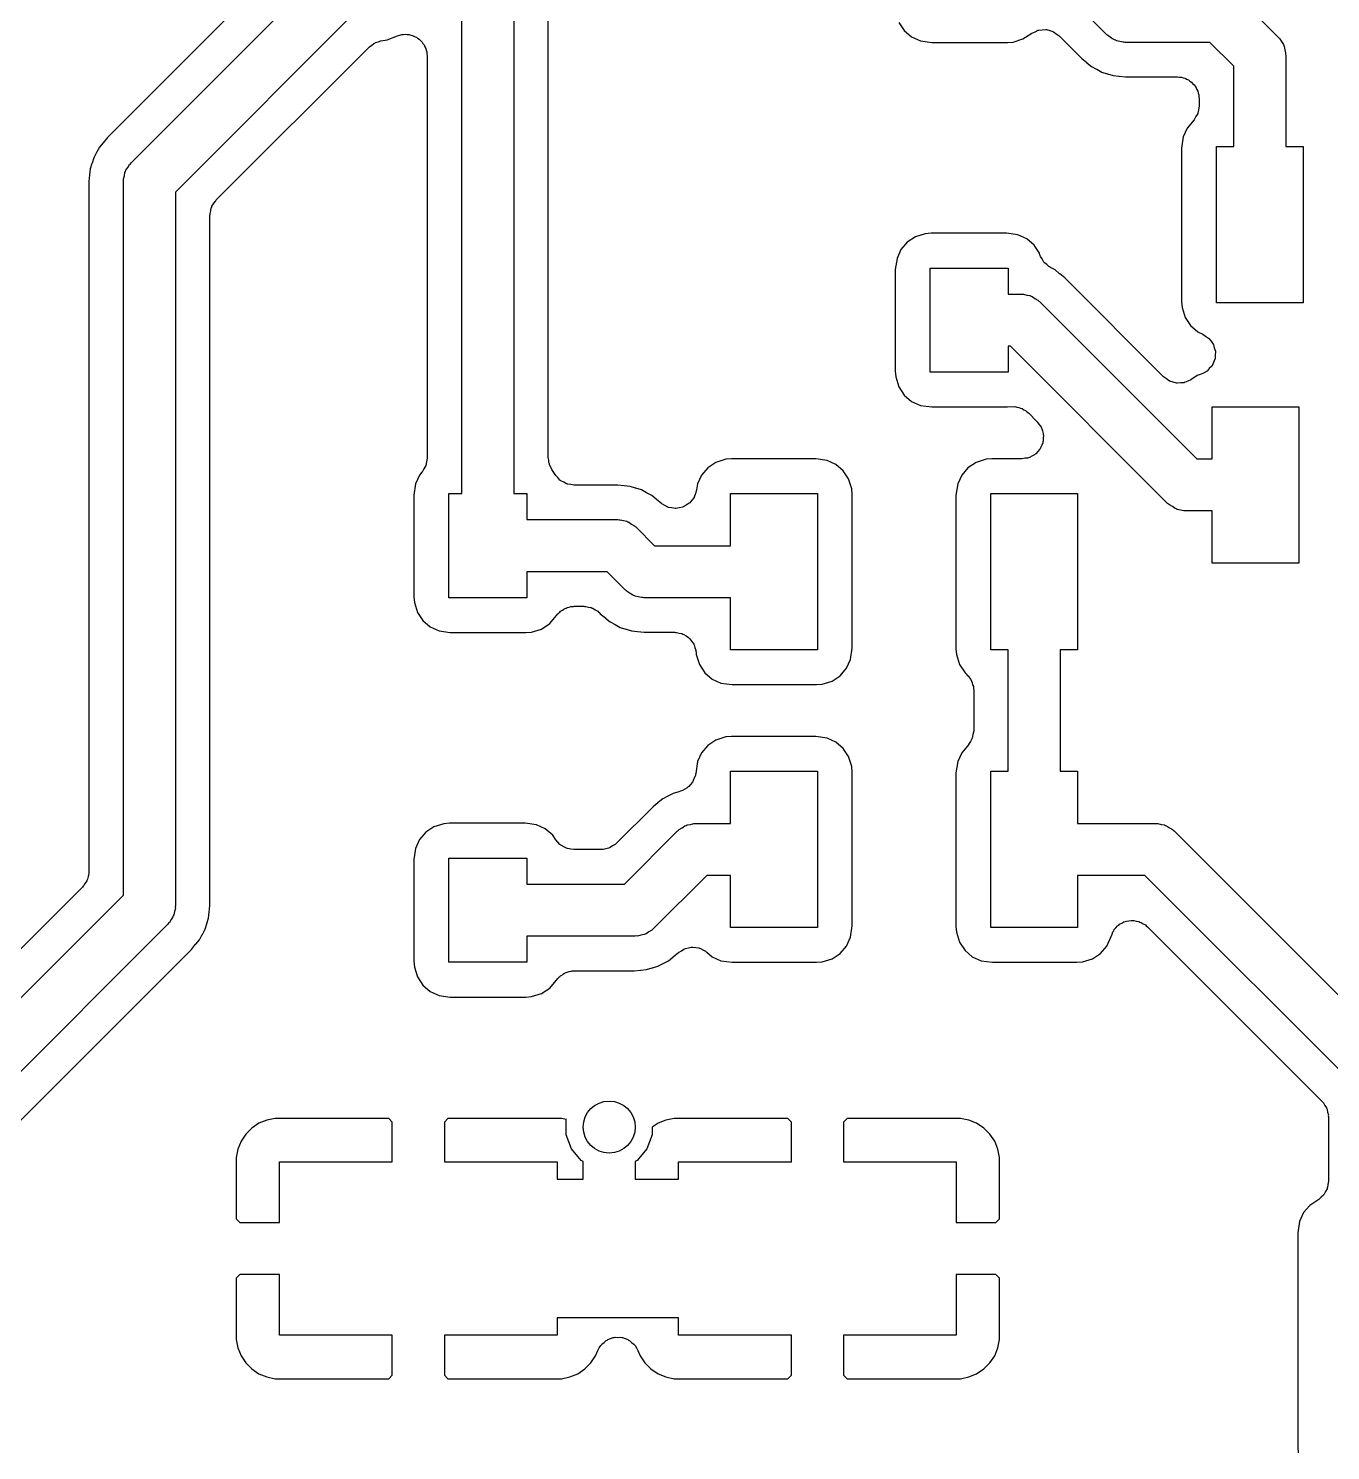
# Model space of a CAD drawing. Extents: x 76 to 124.9, y -113.7 to -66.
# Drawn here: x 96.75 to 104.26, y -102.66 to -94.47 of the extents above; entities that cross this region are included whole.
import ezdxf

# ---------------------------------------------------------------- set-up
doc = ezdxf.new("R2010")
doc.units = 0
doc.header["$MEASUREMENT"] = 0
doc.layers.add('BLACK', color=7, linetype='CONTINUOUS')

msp = doc.modelspace()

# ---------------------------------------------------------------- linework, layer by layer
at = {"layer": 'Black'}
for p, q in [((99.25, -97.15), (99.25, -93.95)), ((99.55, -94.0121), (99.55, -97.15)), ((98.2241, -94.0824), (97.2075, -95.0989)), ((97.3439, -95.2439), (98.4529, -94.135)), ((99.749, -96.9421), (99.749, -94.1463)), ((102.969, -94.5061), (102.663, -94.2)), ((103.731, -94.2939), (103.956, -94.5189)), ((98.667, -94.3451), (97.6, -95.4121)), ((101.77, -94.4352), (101.801, -94.482)), ((101.801, -94.482), (101.843, -94.5184)), ((102.555, -94.4884), (102.573, -94.48)), ((102.573, -94.48), (102.575, -94.4798)), ((102.575, -94.4798), (102.576, -94.4791)), ((102.576, -94.4791), (102.596, -94.4779)), ((102.596, -94.4779), (102.616, -94.4762)), ((102.616, -94.4762), (102.618, -94.4766)), ((102.618, -94.4766), (102.62, -94.4765)), ((102.62, -94.4765), (102.639, -94.4822)), ((98.7312, -94.5664), (98.7437, -94.5559)), ((98.7437, -94.5559), (98.7488, -94.554)), ((98.7488, -94.554), (98.7534, -94.5509)), ((98.7534, -94.5509), (98.7691, -94.5466)), ((98.7691, -94.5466), (98.7845, -94.5411)), ((98.7845, -94.5411), (98.8213, -94.5346)), ((98.8213, -94.5346), (98.8808, -94.5115)), ((98.8808, -94.5115), (98.8928, -94.5091)), ((98.8928, -94.5091), (98.9043, -94.5049)), ((98.9043, -94.5049), (98.9139, -94.5049)), ((98.9139, -94.5049), (98.9234, -94.5031)), ((98.9234, -94.5031), (98.9355, -94.5049)), ((98.9355, -94.5049), (98.9477, -94.5049)), ((98.9477, -94.5049), (98.9568, -94.5082)), ((98.9568, -94.5082), (98.9663, -94.5097)), ((98.9663, -94.5097), (98.977, -94.5156)), ((98.977, -94.5156), (98.9885, -94.5198)), ((98.9885, -94.5198), (98.9959, -94.526)), ((98.9959, -94.526), (99.0043, -94.5306)), ((99.0043, -94.5306), (99.0124, -94.5398)), ((99.0124, -94.5398), (99.0218, -94.5477)), ((99.0218, -94.5477), (99.0266, -94.556)), ((99.0266, -94.556), (99.0329, -94.5633)), ((99.0329, -94.5633), (99.0373, -94.5747)), ((101.843, -94.5184), (101.894, -94.5414)), ((101.894, -94.5414), (101.959, -94.5506)), ((101.959, -94.5506), (102.395, -94.5506)), ((102.395, -94.5506), (102.428, -94.5479)), ((102.428, -94.5479), (102.485, -94.5302)), ((102.485, -94.5302), (102.537, -94.4963)), ((102.537, -94.4963), (102.555, -94.4884)), ((102.639, -94.4822), (102.658, -94.4874)), ((102.658, -94.4874), (102.66, -94.4884)), ((102.66, -94.4884), (102.661, -94.4889)), ((102.661, -94.4889), (102.677, -94.5008)), ((102.677, -94.5008), (102.694, -94.5123)), ((102.694, -94.5123), (102.824, -94.6425)), ((102.974, -94.5099), (102.969, -94.5061)), ((102.979, -94.5149), (102.974, -94.5099)), ((102.996, -94.5247), (102.979, -94.5149)), ((103.012, -94.5359), (102.996, -94.5247)), ((103.018, -94.5377), (103.012, -94.5359)), ((103.024, -94.541), (103.018, -94.5377)), ((103.043, -94.5444), (103.024, -94.541)), ((103.062, -94.5494), (103.043, -94.5444)), ((103.069, -94.5489), (103.062, -94.5494)), ((103.075, -94.55), (103.069, -94.5489)), ((103.563, -94.55), (103.075, -94.55)), ((103.7, -94.6871), (103.563, -94.55)), ((103.956, -94.5189), (103.96, -94.5243)), ((103.96, -94.5243), (103.965, -94.5286)), ((103.965, -94.5286), (103.975, -94.5456)), ((103.975, -94.5456), (103.986, -94.5616)), ((103.986, -94.5616), (103.988, -94.568)), ((97.8356, -95.458), (98.7178, -94.5758)), ((98.7178, -94.5758), (98.7312, -94.5664)), ((99.0373, -94.5747), (99.0435, -94.5853)), ((99.0435, -94.5853), (99.0451, -94.5948)), ((99.0451, -94.5948), (99.0486, -94.6038)), ((99.0486, -94.6038), (99.0489, -94.616)), ((99.0489, -94.616), (99.051, -94.628)), ((99.051, -94.628), (99.051, -96.9452)), ((102.824, -94.6425), (102.853, -94.6664)), ((103.988, -94.568), (103.991, -94.5737)), ((103.991, -94.5737), (103.994, -94.593)), ((103.994, -94.593), (103.999, -94.6119)), ((103.999, -94.6119), (103.999, -94.6185)), ((103.999, -94.6185), (104, -94.625)), ((104, -94.625), (104, -95.15)), ((102.853, -94.6664), (102.853, -94.6669)), ((102.853, -94.6669), (102.854, -94.6672)), ((102.854, -94.6672), (102.88, -94.6887)), ((102.88, -94.6887), (102.909, -94.7044)), ((102.909, -94.7044), (102.91, -94.7048)), ((102.91, -94.7048), (102.91, -94.7051)), ((102.91, -94.7051), (102.939, -94.7211)), ((102.939, -94.7211), (102.971, -94.7309)), ((103.7, -95.15), (103.7, -94.6871)), ((102.971, -94.7309), (102.972, -94.7312)), ((102.972, -94.7312), (102.973, -94.7313)), ((102.973, -94.7313), (103.004, -94.7413)), ((103.004, -94.7413), (103.038, -94.7447)), ((103.038, -94.7447), (103.038, -94.7449)), ((103.038, -94.7449), (103.039, -94.7449)), ((103.039, -94.7449), (103.076, -94.749)), ((103.076, -94.749), (103.376, -94.749)), ((103.376, -94.749), (103.387, -94.7509)), ((103.387, -94.7509), (103.398, -94.7509)), ((103.398, -94.7509), (103.408, -94.7546)), ((103.408, -94.7546), (103.419, -94.7565)), ((103.419, -94.7565), (103.428, -94.762)), ((103.428, -94.762), (103.439, -94.7657)), ((103.439, -94.7657), (103.447, -94.7728)), ((103.447, -94.7728), (103.456, -94.7782)), ((103.456, -94.7782), (103.463, -94.7866)), ((103.463, -94.7866), (103.472, -94.7937)), ((103.472, -94.7937), (103.477, -94.8031)), ((103.477, -94.8031), (103.484, -94.8115)), ((103.484, -94.8115), (103.488, -94.8218)), ((103.488, -94.8218), (103.493, -94.8312)), ((103.493, -94.8312), (103.495, -94.842)), ((103.495, -94.842), (103.499, -94.8523)), ((103.499, -94.8523), (103.499, -94.8632)), ((103.499, -94.8632), (103.501, -94.874)), ((103.501, -94.874), (103.501, -94.9159)), ((103.493, -94.9596), (103.482, -94.9778)), ((103.497, -94.9377), (103.493, -94.9587)), ((103.493, -94.9587), (103.493, -94.9591)), ((103.493, -94.9591), (103.493, -94.9596)), ((103.501, -94.9169), (103.497, -94.9377)), ((103.501, -94.9159), (103.501, -94.9164)), ((103.501, -94.9164), (103.501, -94.9169)), ((103.432, -95.0433), (103.409, -95.0945)), ((103.471, -94.997), (103.432, -95.0433)), ((103.472, -94.9963), (103.471, -94.9966)), ((103.471, -94.9966), (103.471, -94.997)), ((103.482, -94.9778), (103.472, -94.9963)), ((97.1828, -95.1291), (97.1614, -95.1546)), ((97.1831, -95.1285), (97.1828, -95.1291)), ((97.1836, -95.1281), (97.1831, -95.1285)), ((97.2075, -95.0989), (97.1836, -95.1281)), ((103.409, -95.0945), (103.399, -95.1588)), ((97.1289, -95.2144), (97.1191, -95.2463)), ((97.1449, -95.1852), (97.1289, -95.2144)), ((97.1452, -95.1845), (97.1449, -95.1852)), ((97.1456, -95.184), (97.1452, -95.1845)), ((97.1614, -95.1546), (97.1456, -95.184)), ((103.399, -95.1588), (103.399, -96.045)), ((103.6, -96.05), (103.6, -95.15)), ((103.6, -95.15), (103.7, -95.15)), ((104, -95.15), (104.1, -95.15)), ((104.1, -95.15), (104.1, -96.05)), ((97.1087, -95.2793), (97.1053, -95.3126)), ((97.1187, -95.2476), (97.1087, -95.2793)), ((97.1188, -95.2469), (97.1187, -95.2476)), ((97.1191, -95.2463), (97.1188, -95.2469)), ((97.3056, -95.318), (97.309, -95.2987)), ((97.309, -95.2987), (97.3123, -95.293)), ((97.3123, -95.293), (97.3141, -95.2866)), ((97.3141, -95.2866), (97.3253, -95.2706)), ((97.3253, -95.2706), (97.3351, -95.2536)), ((97.3351, -95.2536), (97.3401, -95.2493)), ((97.3401, -95.2493), (97.3439, -95.2439)), ((97.1051, -95.3139), (97.101, -95.3508)), ((97.101, -95.3508), (97.101, -99.3287)), ((97.1053, -95.3126), (97.1051, -95.3132)), ((97.1051, -95.3132), (97.1051, -95.3139)), ((97.3, -95.35), (97.3011, -95.3435)), ((97.3, -96.1), (97.3, -95.35)), ((97.3006, -95.3369), (97.3056, -95.318)), ((97.3011, -95.3435), (97.3006, -95.3369)), ((97.6, -95.4121), (97.6, -96.1)), ((97.8282, -95.466), (97.8325, -95.4625)), ((97.8325, -95.4625), (97.8356, -95.458)), ((97.799, -95.5463), (97.8, -95.5409)), ((97.799, -99.25), (97.799, -95.5463)), ((97.7995, -95.5354), (97.8037, -95.5197)), ((97.8, -95.5409), (97.7995, -95.5354)), ((97.8037, -95.5197), (97.8065, -95.5036)), ((97.8065, -95.5036), (97.8093, -95.4988)), ((97.8093, -95.4988), (97.8107, -95.4935)), ((97.8107, -95.4935), (97.8201, -95.4801)), ((97.8201, -95.4801), (97.8282, -95.466)), ((101.818, -95.7007), (101.782, -95.7433)), ((101.865, -95.6698), (101.818, -95.7007)), ((101.922, -95.6521), (101.865, -95.6698)), ((101.955, -95.6494), (101.922, -95.6521)), ((102.391, -95.6494), (101.955, -95.6494)), ((102.456, -95.6586), (102.391, -95.6494)), ((102.507, -95.6816), (102.456, -95.6586)), ((102.549, -95.718), (102.507, -95.6816)), ((101.782, -95.7433), (101.759, -95.7945)), ((102.58, -95.7648), (102.549, -95.718)), ((102.583, -95.7736), (102.58, -95.7648)), ((102.585, -95.7781), (102.583, -95.7736)), ((102.586, -95.783), (102.585, -95.7781)), ((102.595, -95.7973), (102.586, -95.783)), ((101.759, -95.7945), (101.749, -95.8588)), ((101.749, -95.8588), (101.749, -96.445)), ((101.95, -96.45), (101.95, -95.85)), ((101.95, -95.85), (102.4, -95.85)), ((102.4, -95.85), (102.4, -96)), ((102.603, -95.8122), (102.595, -95.7973)), ((102.606, -95.8156), (102.603, -95.8122)), ((102.609, -95.8199), (102.606, -95.8156)), ((102.622, -95.8303), (102.609, -95.8199)), ((102.635, -95.8417), (102.622, -95.8303)), ((102.639, -95.8437), (102.635, -95.8417)), ((102.643, -95.8468), (102.639, -95.8437)), ((102.67, -95.8614), (102.643, -95.8468)), ((102.696, -95.8828), (102.67, -95.8614)), ((102.697, -95.8831), (102.696, -95.8828)), ((102.697, -95.8836), (102.697, -95.8831)), ((102.726, -95.9075), (102.697, -95.8836)), ((103.296, -96.4778), (102.726, -95.9075)), ((102.4, -96), (102.475, -96)), ((102.475, -96), (102.482, -96.0011)), ((102.482, -96.0011), (102.488, -96.0006)), ((102.488, -96.0006), (102.507, -96.0056)), ((102.507, -96.0056), (102.526, -96.009)), ((102.526, -96.009), (102.532, -96.0123)), ((102.532, -96.0123), (102.538, -96.0141)), ((102.538, -96.0141), (102.554, -96.0253)), ((102.554, -96.0253), (102.571, -96.0351)), ((102.571, -96.0351), (102.576, -96.0401)), ((97.3, -99.4629), (97.3, -96.1)), ((97.6, -96.1), (97.6, -99.525)), ((102.576, -96.0401), (102.581, -96.0439)), ((102.581, -96.0439), (103.487, -96.95)), ((103.399, -96.045), (103.402, -96.0779)), ((103.402, -96.0779), (103.42, -96.1352)), ((104.1, -96.05), (103.6, -96.05)), ((103.42, -96.1352), (103.451, -96.182)), ((103.451, -96.182), (103.493, -96.2184)), ((103.493, -96.2184), (103.522, -96.2311)), ((103.522, -96.2311), (103.538, -96.2424)), ((103.538, -96.2424), (103.555, -96.2533)), ((103.555, -96.2533), (103.556, -96.2546)), ((103.556, -96.2546), (103.557, -96.2555)), ((103.557, -96.2555), (103.569, -96.2719)), ((103.569, -96.2719), (103.581, -96.2879)), ((102.413, -96.3), (102.4, -96.3)), ((102.4, -96.3), (102.4, -96.45)), ((103.319, -97.2061), (102.413, -96.3)), ((103.581, -96.2879), (103.582, -96.2894)), ((103.582, -96.2894), (103.583, -96.2908)), ((103.583, -96.2908), (103.588, -96.3101)), ((103.588, -96.3101), (103.594, -96.3294)), ((103.593, -96.3526), (103.592, -96.3727)), ((103.595, -96.3325), (103.593, -96.3526)), ((103.594, -96.3294), (103.594, -96.331)), ((103.594, -96.331), (103.595, -96.3325)), ((101.749, -96.445), (101.752, -96.4779)), ((103.543, -96.4465), (103.525, -96.4552)), ((103.544, -96.4453), (103.543, -96.4465)), ((103.546, -96.4446), (103.544, -96.4453)), ((103.559, -96.4298), (103.546, -96.4446)), ((103.573, -96.4154), (103.559, -96.4298)), ((103.574, -96.4139), (103.573, -96.4154)), ((103.575, -96.4127), (103.574, -96.4139)), ((103.583, -96.3942), (103.575, -96.4127)), ((103.591, -96.3758), (103.583, -96.3942)), ((103.592, -96.3727), (103.591, -96.3742)), ((103.591, -96.3742), (103.591, -96.3758)), ((101.752, -96.4779), (101.77, -96.5352)), ((102.4, -96.45), (101.95, -96.45)), ((103.313, -96.4892), (103.296, -96.4778)), ((103.329, -96.5011), (103.313, -96.4892)), ((103.33, -96.5016), (103.329, -96.5011)), ((103.332, -96.5027), (103.33, -96.5016)), ((103.351, -96.5078), (103.332, -96.5027)), ((103.37, -96.5135), (103.351, -96.5078)), ((103.372, -96.5134), (103.37, -96.5135)), ((103.374, -96.5139), (103.372, -96.5134)), ((103.394, -96.5122), (103.374, -96.5139)), ((103.414, -96.511), (103.394, -96.5122)), ((103.415, -96.5103), (103.414, -96.511)), ((103.417, -96.5101), (103.415, -96.5103)), ((103.435, -96.5017), (103.417, -96.5101)), ((103.453, -96.4938), (103.435, -96.5017)), ((103.49, -96.4698), (103.453, -96.4938)), ((103.507, -96.4644), (103.49, -96.4698)), ((103.525, -96.4552), (103.507, -96.4644)), ((101.77, -96.5352), (101.801, -96.582)), ((101.801, -96.582), (101.843, -96.6184)), ((101.843, -96.6184), (101.894, -96.6414)), ((101.894, -96.6414), (101.959, -96.6506)), ((101.959, -96.6506), (102.395, -96.6506)), ((102.395, -96.6506), (102.418, -96.6487)), ((102.418, -96.6487), (102.428, -96.6497)), ((102.428, -96.6497), (102.439, -96.6488)), ((102.439, -96.6488), (102.45, -96.6518)), ((102.45, -96.6518), (102.461, -96.6528)), ((102.461, -96.6528), (102.471, -96.6573)), ((102.471, -96.6573), (102.481, -96.66)), ((102.481, -96.66), (102.49, -96.6666)), ((102.49, -96.6666), (102.5, -96.6715)), ((102.5, -96.6715), (102.508, -96.6789)), ((102.508, -96.6789), (102.516, -96.6849)), ((102.516, -96.6849), (102.567, -96.736)), ((103.575, -96.95), (103.575, -96.65)), ((103.575, -96.65), (104.075, -96.65)), ((104.075, -96.65), (104.075, -97.55)), ((102.567, -96.736), (102.577, -96.7494)), ((102.577, -96.7494), (102.587, -96.7619)), ((102.587, -96.7619), (102.589, -96.7671)), ((102.589, -96.7671), (102.592, -96.7716)), ((102.592, -96.7716), (102.597, -96.7874)), ((102.6, -96.8568), (102.593, -96.8716)), ((102.597, -96.7874), (102.602, -96.8027)), ((102.602, -96.8461), (102.6, -96.8513)), ((102.6, -96.8513), (102.6, -96.8568)), ((102.602, -96.8027), (102.602, -96.8082)), ((102.602, -96.8082), (102.604, -96.8135)), ((102.604, -96.8135), (102.602, -96.8298)), ((102.602, -96.8298), (102.602, -96.8461)), ((102.536, -96.9337), (102.522, -96.9419)), ((102.551, -96.9268), (102.536, -96.9337)), ((102.555, -96.9229), (102.551, -96.9268)), ((102.559, -96.9202), (102.555, -96.9229)), ((102.57, -96.9077), (102.559, -96.9202)), ((102.581, -96.8961), (102.57, -96.9077)), ((102.584, -96.8911), (102.581, -96.8961)), ((102.587, -96.8869), (102.584, -96.8911)), ((102.593, -96.8716), (102.587, -96.8869)), ((99.0324, -97.0072), (99.0218, -97.0256)), ((99.0431, -96.9889), (99.0324, -97.0072)), ((99.0432, -96.9884), (99.0431, -96.9889)), ((99.0435, -96.988), (99.0432, -96.9884)), ((99.0471, -96.9671), (99.0435, -96.988)), ((99.051, -96.9462), (99.0471, -96.9671)), ((99.051, -96.9452), (99.0509, -96.9457)), ((99.0509, -96.9457), (99.051, -96.9462)), ((99.7515, -96.9564), (99.749, -96.9421)), ((99.7524, -96.971), (99.7515, -96.9564)), ((99.7553, -96.9777), (99.7524, -96.971)), ((99.7565, -96.9848), (99.7553, -96.9777)), ((99.7638, -96.9975), (99.7565, -96.9848)), ((99.7696, -97.0108), (99.7638, -96.9975)), ((99.792, -97.0448), (99.7696, -97.0108)), ((100.668, -97.0007), (100.632, -97.0433)), ((100.715, -96.9698), (100.668, -97.0007)), ((100.772, -96.9521), (100.715, -96.9698)), ((100.805, -96.9494), (100.772, -96.9521)), ((101.291, -96.9494), (100.805, -96.9494)), ((101.356, -96.9586), (101.291, -96.9494)), ((101.407, -96.9816), (101.356, -96.9586)), ((101.449, -97.018), (101.407, -96.9816)), ((101.48, -97.0648), (101.449, -97.018)), ((102.168, -97.0007), (102.132, -97.0433)), ((102.215, -96.9698), (102.168, -97.0007)), ((102.272, -96.9521), (102.215, -96.9698)), ((102.305, -96.9494), (102.272, -96.9521)), ((102.479, -96.9494), (102.305, -96.9494)), ((102.495, -96.9466), (102.479, -96.9494)), ((102.511, -96.9452), (102.495, -96.9466)), ((102.516, -96.9429), (102.511, -96.9452)), ((102.522, -96.9419), (102.516, -96.9429)), ((103.487, -96.95), (103.575, -96.95)), ((98.9836, -97.0945), (98.9744, -97.1588)), ((99.0066, -97.0433), (98.9836, -97.0945)), ((99.0211, -97.0263), (99.0066, -97.0433)), ((99.0214, -97.0259), (99.0211, -97.0263)), ((99.0218, -97.0256), (99.0214, -97.0259)), ((99.8044, -97.0579), (99.792, -97.0448)), ((99.816, -97.0718), (99.8044, -97.0579)), ((99.8192, -97.0736), (99.816, -97.0718)), ((99.8218, -97.0763), (99.8192, -97.0736)), ((99.838, -97.0844), (99.8218, -97.0763)), ((99.8536, -97.0935), (99.838, -97.0844)), ((99.8573, -97.0941), (99.8536, -97.0935)), ((99.8606, -97.0958), (99.8573, -97.0941)), ((99.8786, -97.0979), (99.8606, -97.0958)), ((99.8964, -97.101), (99.8786, -97.0979)), ((100.149, -97.101), (99.8964, -97.101)), ((100.186, -97.1051), (100.149, -97.101)), ((100.609, -97.0945), (100.604, -97.1282)), ((100.632, -97.0433), (100.609, -97.0945)), ((101.498, -97.1221), (101.48, -97.0648)), ((102.109, -97.0945), (102.099, -97.1588)), ((102.132, -97.0433), (102.109, -97.0945)), ((98.9744, -97.1588), (98.9744, -97.745)), ((99.175, -97.75), (99.175, -97.15)), ((99.175, -97.15), (99.25, -97.15)), ((99.55, -97.15), (99.625, -97.15)), ((99.625, -97.15), (99.625, -97.3)), ((100.187, -97.1051), (100.186, -97.1051)), ((100.187, -97.1053), (100.187, -97.1051)), ((100.221, -97.1087), (100.187, -97.1053)), ((100.252, -97.1187), (100.221, -97.1087)), ((100.253, -97.1188), (100.252, -97.1187)), ((100.254, -97.1191), (100.253, -97.1188)), ((100.286, -97.1289), (100.254, -97.1191)), ((100.315, -97.1449), (100.286, -97.1289)), ((100.315, -97.1452), (100.315, -97.1449)), ((100.316, -97.1456), (100.315, -97.1452)), ((100.345, -97.1614), (100.316, -97.1456)), ((100.371, -97.1828), (100.345, -97.1614)), ((100.372, -97.1831), (100.371, -97.1828)), ((100.372, -97.1836), (100.372, -97.1831)), ((100.401, -97.2072), (100.372, -97.1836)), ((100.589, -97.172), (100.576, -97.1876)), ((100.59, -97.1695), (100.589, -97.1706)), ((100.589, -97.1706), (100.589, -97.172)), ((100.597, -97.1501), (100.59, -97.1695)), ((100.603, -97.131), (100.597, -97.1501)), ((100.604, -97.1282), (100.603, -97.1296)), ((100.603, -97.1296), (100.603, -97.131)), ((100.8, -97.45), (100.8, -97.15)), ((100.8, -97.15), (101.3, -97.15)), ((101.3, -97.15), (101.3, -98.05)), ((101.501, -97.155), (101.498, -97.1221)), ((101.501, -98.0412), (101.501, -97.155)), ((102.099, -97.1588), (102.099, -98.045)), ((102.3, -98.05), (102.3, -97.15)), ((102.3, -97.15), (102.8, -97.15)), ((102.8, -97.15), (102.8, -98.05)), ((100.402, -97.2079), (100.401, -97.2072)), ((100.403, -97.209), (100.402, -97.2079)), ((100.421, -97.2185), (100.403, -97.209)), ((100.439, -97.2285), (100.421, -97.2185)), ((100.44, -97.2288), (100.439, -97.2285)), ((100.441, -97.2294), (100.44, -97.2288)), ((100.461, -97.2323), (100.441, -97.2294)), ((100.481, -97.2356), (100.461, -97.2323)), ((100.483, -97.2353), (100.481, -97.2356)), ((100.484, -97.2355), (100.483, -97.2353)), ((100.504, -97.2313), (100.484, -97.2355)), ((100.524, -97.2276), (100.504, -97.2313)), ((100.525, -97.2269), (100.524, -97.2276)), ((100.527, -97.2266), (100.525, -97.2269)), ((100.544, -97.2158), (100.527, -97.2266)), ((100.561, -97.2055), (100.544, -97.2158)), ((100.562, -97.2044), (100.561, -97.2055)), ((100.564, -97.2036), (100.562, -97.2044)), ((100.576, -97.1876), (100.564, -97.2036)), ((103.324, -97.2099), (103.319, -97.2061)), ((103.329, -97.2149), (103.324, -97.2099)), ((103.346, -97.2247), (103.329, -97.2149)), ((103.362, -97.2359), (103.346, -97.2247)), ((103.368, -97.2377), (103.362, -97.2359)), ((103.374, -97.241), (103.368, -97.2377)), ((103.393, -97.2444), (103.374, -97.241)), ((103.412, -97.2494), (103.393, -97.2444)), ((103.419, -97.2489), (103.412, -97.2494)), ((103.425, -97.25), (103.419, -97.2489)), ((103.575, -97.25), (103.425, -97.25)), ((103.575, -97.55), (103.575, -97.25)), ((99.625, -97.3), (100.15, -97.3)), ((100.15, -97.3), (100.157, -97.3011)), ((100.157, -97.3011), (100.163, -97.3006)), ((100.163, -97.3006), (100.182, -97.3056)), ((100.182, -97.3056), (100.201, -97.309)), ((100.201, -97.309), (100.207, -97.3123)), ((100.207, -97.3123), (100.213, -97.3141)), ((100.213, -97.3141), (100.229, -97.3253)), ((100.229, -97.3253), (100.246, -97.3351)), ((100.246, -97.3351), (100.251, -97.3401)), ((100.251, -97.3401), (100.256, -97.3439)), ((100.256, -97.3439), (100.362, -97.45)), ((100.362, -97.45), (100.8, -97.45)), ((104.075, -97.55), (103.575, -97.55)), ((100.088, -97.6), (99.625, -97.6)), ((99.625, -97.6), (99.625, -97.75)), ((100.194, -97.7061), (100.088, -97.6)), ((98.9744, -97.745), (98.9771, -97.7779)), ((99.625, -97.75), (99.175, -97.75)), ((100.199, -97.7099), (100.194, -97.7061)), ((100.204, -97.7149), (100.199, -97.7099)), ((100.221, -97.7247), (100.204, -97.7149)), ((100.237, -97.7359), (100.221, -97.7247)), ((100.243, -97.7377), (100.237, -97.7359)), ((100.249, -97.741), (100.243, -97.7377)), ((100.268, -97.7444), (100.249, -97.741)), ((100.287, -97.7494), (100.268, -97.7444)), ((100.294, -97.7489), (100.287, -97.7494)), ((100.3, -97.75), (100.294, -97.7489)), ((100.8, -97.75), (100.3, -97.75)), ((100.8, -98.05), (100.8, -97.75)), ((98.9771, -97.7779), (98.9948, -97.8352)), ((98.9948, -97.8352), (99.0257, -97.882)), ((99.8049, -97.8431), (99.808, -97.8406)), ((99.808, -97.8406), (99.8106, -97.8368)), ((99.8106, -97.8368), (99.8157, -97.8331)), ((99.8157, -97.8331), (99.8198, -97.8282)), ((99.8198, -97.8282), (99.8302, -97.8222)), ((99.8302, -97.8222), (99.8384, -97.8155)), ((99.8384, -97.8155), (99.8419, -97.8142)), ((99.8419, -97.8142), (99.8458, -97.8114)), ((99.8458, -97.8114), (99.8519, -97.8097)), ((99.8519, -97.8097), (99.8574, -97.8065)), ((99.8574, -97.8065), (99.8697, -97.8044)), ((99.8697, -97.8044), (99.8793, -97.801)), ((99.8793, -97.801), (99.8828, -97.801)), ((99.8828, -97.801), (99.8876, -97.7996)), ((99.8876, -97.7996), (99.8939, -97.8001)), ((99.8939, -97.8001), (99.9001, -97.799)), ((99.9001, -97.799), (99.9537, -97.799)), ((99.9537, -97.799), (99.9591, -97.8)), ((99.9591, -97.8), (99.9646, -97.7995)), ((99.9646, -97.7995), (99.9803, -97.8037)), ((99.9803, -97.8037), (99.9964, -97.8065)), ((99.9964, -97.8065), (100.001, -97.8093)), ((100.001, -97.8093), (100.006, -97.8107)), ((100.006, -97.8107), (100.02, -97.8201)), ((100.02, -97.8201), (100.034, -97.8282)), ((100.034, -97.8282), (100.038, -97.8325)), ((100.038, -97.8325), (100.042, -97.8356)), ((100.042, -97.8356), (100.049, -97.8425)), ((99.0257, -97.882), (99.0683, -97.9184)), ((99.0683, -97.9184), (99.1195, -97.9414)), ((99.7102, -97.9302), (99.757, -97.8993)), ((99.757, -97.8993), (99.8049, -97.8431)), ((100.049, -97.8425), (100.078, -97.8664)), ((100.078, -97.8664), (100.078, -97.8669)), ((100.078, -97.8669), (100.079, -97.8672)), ((100.079, -97.8672), (100.105, -97.8886)), ((100.105, -97.8886), (100.134, -97.9044)), ((100.134, -97.9044), (100.134, -97.9048)), ((100.134, -97.9048), (100.135, -97.905)), ((100.135, -97.905), (100.164, -97.9211)), ((100.164, -97.9211), (100.196, -97.9309)), ((99.1195, -97.9414), (99.1838, -97.9506)), ((99.1838, -97.9506), (99.62, -97.9506)), ((99.62, -97.9506), (99.6529, -97.9479)), ((99.6529, -97.9479), (99.7102, -97.9302)), ((100.196, -97.9309), (100.197, -97.9312)), ((100.197, -97.9312), (100.198, -97.9313)), ((100.198, -97.9313), (100.229, -97.9413)), ((100.229, -97.9413), (100.263, -97.9447)), ((100.263, -97.9447), (100.263, -97.9449)), ((100.263, -97.9449), (100.264, -97.9449)), ((100.264, -97.9449), (100.301, -97.949)), ((100.301, -97.949), (100.476, -97.949)), ((100.476, -97.949), (100.482, -97.95)), ((100.482, -97.95), (100.488, -97.9496)), ((100.488, -97.9496), (100.503, -97.9538)), ((100.503, -97.9538), (100.519, -97.9565)), ((100.519, -97.9565), (100.524, -97.9595)), ((100.524, -97.9595), (100.53, -97.9611)), ((100.53, -97.9611), (100.543, -97.9703)), ((100.543, -97.9703), (100.557, -97.9782)), ((100.557, -97.9782), (100.561, -97.9828)), ((100.561, -97.9828), (100.565, -97.9863)), ((100.565, -97.9863), (100.574, -97.9994)), ((100.574, -97.9994), (100.585, -98.0115)), ((100.585, -98.0115), (100.587, -98.0171)), ((100.587, -98.0171), (100.59, -98.022)), ((100.59, -98.022), (100.594, -98.0374)), ((100.594, -98.0374), (100.599, -98.0523)), ((100.599, -98.0523), (100.599, -98.0583)), ((100.599, -98.0583), (100.601, -98.0641)), ((100.601, -98.0641), (100.602, -98.0779)), ((100.602, -98.0779), (100.62, -98.1352)), ((101.3, -98.05), (100.8, -98.05)), ((101.491, -98.1055), (101.501, -98.0412)), ((102.099, -98.045), (102.102, -98.0779)), ((102.102, -98.0779), (102.12, -98.1352)), ((102.4, -98.05), (102.3, -98.05)), ((102.4, -98.75), (102.4, -98.05)), ((102.8, -98.05), (102.7, -98.05)), ((102.7, -98.05), (102.7, -98.75)), ((100.62, -98.1352), (100.651, -98.182)), ((101.432, -98.1993), (101.468, -98.1567)), ((101.468, -98.1567), (101.491, -98.1055)), ((102.12, -98.1352), (102.151, -98.182)), ((100.651, -98.182), (100.693, -98.2184)), ((100.693, -98.2184), (100.744, -98.2414)), ((100.744, -98.2414), (100.809, -98.2506)), ((100.809, -98.2506), (101.295, -98.2506)), ((101.295, -98.2506), (101.328, -98.2479)), ((101.328, -98.2479), (101.385, -98.2302)), ((101.385, -98.2302), (101.432, -98.1993)), ((102.151, -98.182), (102.157, -98.1875)), ((102.157, -98.1875), (102.164, -98.1955)), ((102.164, -98.1955), (102.172, -98.2023)), ((102.172, -98.2023), (102.177, -98.2121)), ((102.177, -98.2121), (102.185, -98.2209)), ((102.185, -98.2209), (102.188, -98.2308)), ((102.188, -98.2308), (102.193, -98.2399)), ((102.193, -98.2399), (102.195, -98.2511)), ((102.195, -98.2511), (102.199, -98.2618)), ((102.199, -98.2618), (102.199, -98.2723)), ((102.199, -98.2723), (102.201, -98.2826)), ((102.201, -98.2826), (102.201, -98.5159)), ((100.715, -98.5698), (100.668, -98.6007)), ((100.772, -98.5521), (100.715, -98.5698)), ((100.805, -98.5494), (100.772, -98.5521)), ((101.291, -98.5494), (100.805, -98.5494)), ((101.356, -98.5586), (101.291, -98.5494)), ((101.407, -98.5816), (101.356, -98.5586)), ((102.182, -98.5778), (102.172, -98.5963)), ((102.193, -98.5596), (102.182, -98.5778)), ((102.197, -98.5377), (102.193, -98.5587)), ((102.193, -98.5587), (102.193, -98.5591)), ((102.193, -98.5591), (102.193, -98.5596)), ((102.201, -98.5169), (102.197, -98.5377)), ((102.201, -98.5159), (102.201, -98.5164)), ((102.201, -98.5164), (102.201, -98.5169)), ((100.632, -98.6433), (100.609, -98.6945)), ((100.668, -98.6007), (100.632, -98.6433)), ((101.449, -98.618), (101.407, -98.5816)), ((101.48, -98.6648), (101.449, -98.618)), ((102.132, -98.6433), (102.109, -98.6945)), ((102.171, -98.597), (102.132, -98.6433)), ((102.172, -98.5963), (102.171, -98.5966)), ((102.171, -98.5966), (102.171, -98.597)), ((100.609, -98.6945), (100.599, -98.7625)), ((101.498, -98.7221), (101.48, -98.6648)), ((101.501, -98.755), (101.498, -98.7221)), ((102.109, -98.6945), (102.099, -98.7588)), ((100.58, -98.8134), (100.569, -98.8252)), ((100.582, -98.8082), (100.58, -98.8134)), ((100.585, -98.8038), (100.582, -98.8082)), ((100.59, -98.7884), (100.585, -98.8038)), ((100.597, -98.7735), (100.59, -98.7884)), ((100.599, -98.7625), (100.597, -98.7679)), ((100.597, -98.7679), (100.597, -98.7735)), ((100.8, -99.05), (100.8, -98.75)), ((100.8, -98.75), (101.3, -98.75)), ((101.3, -98.75), (101.3, -99.65)), ((101.501, -99.6412), (101.501, -98.755)), ((102.099, -98.7588), (102.099, -99.645)), ((102.3, -99.65), (102.3, -98.75)), ((102.3, -98.75), (102.4, -98.75)), ((102.7, -98.75), (102.8, -98.75)), ((102.8, -98.75), (102.8, -99.05)), ((100.438, -98.8933), (100.409, -98.9087)), ((100.439, -98.8929), (100.438, -98.8933)), ((100.469, -98.877), (100.439, -98.8927)), ((100.439, -98.8927), (100.439, -98.8929)), ((100.501, -98.8677), (100.469, -98.877)), ((100.502, -98.8674), (100.501, -98.8674)), ((100.501, -98.8674), (100.501, -98.8677)), ((100.511, -98.8646), (100.502, -98.8674)), ((100.516, -98.8621), (100.511, -98.8646)), ((100.522, -98.8609), (100.516, -98.8621)), ((100.536, -98.8523), (100.522, -98.8609)), ((100.55, -98.845), (100.536, -98.8523)), ((100.554, -98.8409), (100.55, -98.845)), ((100.559, -98.8379), (100.554, -98.8409)), ((100.569, -98.8252), (100.559, -98.8379)), ((100.353, -98.9538), (100.142, -99.1644)), ((100.382, -98.9306), (100.353, -98.9538)), ((100.383, -98.9298), (100.382, -98.9301)), ((100.382, -98.9301), (100.382, -98.9306)), ((100.409, -98.9087), (100.383, -98.9298)), ((99.0898, -99.0698), (99.043, -99.1007)), ((99.1471, -99.0521), (99.0898, -99.0698)), ((99.18, -99.0494), (99.1471, -99.0521)), ((99.6162, -99.0494), (99.18, -99.0494)), ((99.6805, -99.0586), (99.6162, -99.0494)), ((99.7317, -99.0816), (99.6805, -99.0586)), ((100.521, -99.0753), (100.537, -99.0641)), ((100.537, -99.0641), (100.543, -99.0623)), ((100.543, -99.0623), (100.549, -99.059)), ((100.549, -99.059), (100.568, -99.0556)), ((100.568, -99.0556), (100.587, -99.0506)), ((100.587, -99.0506), (100.594, -99.0511)), ((100.594, -99.0511), (100.6, -99.05)), ((100.6, -99.05), (100.8, -99.05)), ((102.8, -99.05), (103.25, -99.05)), ((103.25, -99.05), (103.257, -99.0511)), ((103.257, -99.0511), (103.263, -99.0506)), ((103.263, -99.0506), (103.282, -99.0556)), ((103.282, -99.0556), (103.301, -99.059)), ((103.301, -99.059), (103.307, -99.0623)), ((103.307, -99.0623), (103.313, -99.0641)), ((103.313, -99.0641), (103.329, -99.0753)), ((99.0066, -99.1433), (98.9836, -99.1945)), ((99.043, -99.1007), (99.0066, -99.1433)), ((99.7743, -99.118), (99.7317, -99.0816)), ((99.792, -99.1448), (99.7743, -99.118)), ((99.8044, -99.1579), (99.792, -99.1448)), ((100.188, -99.4), (100.494, -99.0939)), ((100.494, -99.0939), (100.499, -99.0901)), ((100.499, -99.0901), (100.504, -99.0851)), ((100.504, -99.0851), (100.521, -99.0753)), ((103.329, -99.0753), (103.346, -99.0851)), ((103.346, -99.0851), (103.351, -99.0901)), ((103.351, -99.0901), (103.356, -99.0939)), ((103.356, -99.0939), (104.701, -100.439)), ((98.9836, -99.1945), (98.9744, -99.2588)), ((99.816, -99.1718), (99.8044, -99.1579)), ((99.8192, -99.1736), (99.816, -99.1718)), ((99.8218, -99.1763), (99.8192, -99.1736)), ((99.838, -99.1844), (99.8218, -99.1763)), ((99.8536, -99.1935), (99.838, -99.1844)), ((99.8573, -99.1941), (99.8536, -99.1935)), ((99.8606, -99.1958), (99.8573, -99.1941)), ((99.8786, -99.1979), (99.8606, -99.1958)), ((99.8964, -99.201), (99.8786, -99.1979)), ((100.054, -99.201), (99.8964, -99.201)), ((100.059, -99.2), (100.054, -99.201)), ((100.065, -99.2005), (100.059, -99.2)), ((100.08, -99.1963), (100.065, -99.2005)), ((100.096, -99.1935), (100.08, -99.1963)), ((100.101, -99.1907), (100.096, -99.1935)), ((100.106, -99.1893), (100.101, -99.1907)), ((100.12, -99.1799), (100.106, -99.1893)), ((100.134, -99.1718), (100.12, -99.1799)), ((100.138, -99.1675), (100.134, -99.1718)), ((100.142, -99.1644), (100.138, -99.1675)), ((97.799, -99.5242), (97.799, -99.25)), ((98.9744, -99.2588), (98.9744, -99.845)), ((99.175, -99.85), (99.175, -99.25)), ((99.175, -99.25), (99.625, -99.25)), ((99.625, -99.25), (99.625, -99.4)), ((97.0799, -99.3949), (97.0718, -99.409)), ((97.0893, -99.3815), (97.0799, -99.3949)), ((97.0907, -99.3762), (97.0893, -99.3815)), ((97.0935, -99.3714), (97.0907, -99.3762)), ((97.0963, -99.3553), (97.0935, -99.3714)), ((97.1005, -99.3396), (97.0963, -99.3553)), ((97.101, -99.3287), (97.1, -99.3341)), ((97.1, -99.3341), (97.1005, -99.3396)), ((100.662, -99.35), (100.356, -99.6561)), ((100.8, -99.35), (100.662, -99.35)), ((100.8, -99.65), (100.8, -99.35)), ((103.188, -99.35), (102.8, -99.35)), ((102.8, -99.35), (102.8, -99.65)), ((104.445, -100.607), (103.188, -99.35)), ((97.0644, -99.4171), (94.6575, -101.824)), ((94.7939, -101.969), (97.3, -99.4629)), ((97.0675, -99.4125), (97.0644, -99.4171)), ((97.0718, -99.409), (97.0675, -99.4125)), ((99.625, -99.4), (100.188, -99.4)), ((97.5944, -99.557), (97.591, -99.5763)), ((97.5994, -99.5381), (97.5944, -99.557)), ((97.6, -99.525), (97.5989, -99.5315)), ((97.5989, -99.5315), (97.5994, -99.5381)), ((97.7913, -99.5957), (97.7947, -99.5625)), ((97.7947, -99.5625), (97.7949, -99.5618)), ((97.7949, -99.5612), (97.799, -99.5242)), ((97.7949, -99.5618), (97.7949, -99.5612)), ((97.5561, -99.6311), (95.05, -102.137)), ((97.5599, -99.6257), (97.5561, -99.6311)), ((97.5649, -99.6214), (97.5599, -99.6257)), ((97.5747, -99.6045), (97.5649, -99.6214)), ((97.5859, -99.5884), (97.5747, -99.6045)), ((97.5877, -99.582), (97.5859, -99.5884)), ((97.591, -99.5763), (97.5877, -99.582)), ((97.7711, -99.6606), (97.7809, -99.6287)), ((97.7809, -99.6287), (97.7812, -99.6281)), ((97.7812, -99.6281), (97.7813, -99.6274)), ((97.7813, -99.6274), (97.7913, -99.5957)), ((101.491, -99.7055), (101.501, -99.6412)), ((103.021, -99.6522), (103.03, -99.641)), ((103.03, -99.641), (103.037, -99.6369)), ((103.037, -99.6369), (103.042, -99.6316)), ((103.042, -99.6316), (103.055, -99.6255)), ((103.055, -99.6255), (103.067, -99.618)), ((103.067, -99.618), (103.074, -99.6164)), ((103.074, -99.6164), (103.081, -99.6132)), ((103.081, -99.6132), (103.095, -99.612)), ((103.095, -99.612), (103.109, -99.609)), ((103.109, -99.609), (103.117, -99.6101)), ((103.117, -99.6101), (103.125, -99.6094)), ((103.125, -99.6094), (103.138, -99.6131)), ((103.138, -99.6131), (103.152, -99.6151)), ((103.152, -99.6151), (103.159, -99.6187)), ((103.159, -99.6187), (103.166, -99.6207)), ((103.166, -99.6207), (103.178, -99.6289)), ((103.178, -99.6289), (103.191, -99.6356)), ((103.191, -99.6356), (103.196, -99.6412)), ((103.196, -99.6412), (103.202, -99.6456)), ((97.7172, -99.746), (97.7387, -99.7204)), ((97.7387, -99.7204), (97.7544, -99.691)), ((97.7544, -99.691), (97.7548, -99.6905)), ((97.7548, -99.6905), (97.7551, -99.6898)), ((97.7551, -99.6898), (97.7711, -99.6606)), ((100.25, -99.7), (99.625, -99.7)), ((99.625, -99.7), (99.625, -99.85)), ((100.257, -99.6989), (100.25, -99.7)), ((100.263, -99.6994), (100.257, -99.6989)), ((100.282, -99.6944), (100.263, -99.6994)), ((100.301, -99.691), (100.282, -99.6944)), ((100.307, -99.6877), (100.301, -99.691)), ((100.313, -99.6859), (100.307, -99.6877)), ((100.329, -99.6747), (100.313, -99.6859)), ((100.346, -99.6649), (100.329, -99.6747)), ((100.351, -99.6599), (100.346, -99.6649)), ((100.356, -99.6561), (100.351, -99.6599)), ((101.3, -99.65), (100.8, -99.65)), ((101.468, -99.7567), (101.491, -99.7055)), ((102.099, -99.645), (102.102, -99.6779)), ((102.102, -99.6779), (102.12, -99.7352)), ((102.8, -99.65), (102.3, -99.65)), ((102.968, -99.7567), (102.993, -99.7024)), ((102.993, -99.7016), (102.999, -99.6887)), ((102.993, -99.7024), (102.993, -99.7016)), ((102.999, -99.6887), (103.003, -99.6751)), ((103.003, -99.6751), (103.008, -99.6691)), ((103.008, -99.6691), (103.011, -99.6623)), ((103.011, -99.6623), (103.021, -99.6522)), ((103.202, -99.6456), (104.209, -100.653)), ((96.5939, -100.875), (97.6925, -99.7761)), ((97.6925, -99.7761), (97.7164, -99.747)), ((97.7164, -99.747), (97.7169, -99.7465)), ((97.7169, -99.7465), (97.7172, -99.746)), ((100.468, -99.8194), (100.502, -99.7926)), ((100.502, -99.7926), (100.503, -99.7916)), ((100.503, -99.7916), (100.517, -99.7836)), ((100.517, -99.7836), (100.53, -99.7743)), ((100.53, -99.7743), (100.536, -99.7729)), ((100.536, -99.7729), (100.54, -99.7702)), ((100.54, -99.7702), (100.557, -99.7675)), ((100.557, -99.7675), (100.572, -99.7634)), ((100.572, -99.7634), (100.578, -99.7639)), ((100.578, -99.7639), (100.583, -99.763)), ((100.583, -99.763), (100.599, -99.7659)), ((100.599, -99.7659), (100.616, -99.7675)), ((100.616, -99.7675), (100.621, -99.7698)), ((100.621, -99.7698), (100.626, -99.7709)), ((100.626, -99.7709), (100.64, -99.7791)), ((100.64, -99.7791), (100.655, -99.7861)), ((100.655, -99.7861), (100.659, -99.79)), ((100.659, -99.79), (100.663, -99.7929)), ((100.663, -99.7929), (100.693, -99.8184)), ((101.385, -99.8302), (101.432, -99.7993)), ((101.432, -99.7993), (101.468, -99.7567)), ((102.12, -99.7352), (102.151, -99.782)), ((102.151, -99.782), (102.193, -99.8184)), ((102.885, -99.8302), (102.932, -99.7993)), ((102.932, -99.7993), (102.968, -99.7567)), ((98.9744, -99.845), (98.9771, -99.8779)), ((98.9771, -99.8779), (98.9948, -99.9352)), ((99.625, -99.85), (99.175, -99.85)), ((100.316, -99.8923), (100.348, -99.8826)), ((100.348, -99.8826), (100.349, -99.8826)), ((100.349, -99.8823), (100.381, -99.873)), ((100.349, -99.8826), (100.349, -99.8823)), ((100.381, -99.873), (100.411, -99.8573)), ((100.411, -99.8571), (100.412, -99.8567)), ((100.411, -99.8573), (100.411, -99.8571)), ((100.412, -99.8567), (100.441, -99.8413)), ((100.441, -99.8413), (100.467, -99.8202)), ((100.467, -99.8202), (100.468, -99.8199)), ((100.468, -99.8199), (100.468, -99.8194)), ((100.693, -99.8184), (100.744, -99.8414)), ((100.744, -99.8414), (100.809, -99.8506)), ((100.809, -99.8506), (101.295, -99.8506)), ((101.295, -99.8506), (101.328, -99.8479)), ((101.328, -99.8479), (101.385, -99.8302)), ((102.193, -99.8184), (102.244, -99.8414)), ((102.244, -99.8414), (102.309, -99.8506)), ((102.309, -99.8506), (102.795, -99.8506)), ((102.795, -99.8506), (102.828, -99.8479)), ((102.828, -99.8479), (102.885, -99.8302)), ((98.9948, -99.9352), (99.0257, -99.982)), ((99.757, -99.9993), (99.8049, -99.9431)), ((99.8049, -99.9431), (99.808, -99.9406)), ((99.808, -99.9406), (99.8106, -99.9368)), ((99.8106, -99.9368), (99.8157, -99.9331)), ((99.8157, -99.9331), (99.8198, -99.9282)), ((99.8198, -99.9282), (99.8302, -99.9222)), ((99.8302, -99.9222), (99.8384, -99.9155)), ((99.8384, -99.9155), (99.8419, -99.9142)), ((99.8419, -99.9142), (99.8458, -99.9114)), ((99.8458, -99.9114), (99.8519, -99.9097)), ((99.8519, -99.9097), (99.8574, -99.9065)), ((99.8574, -99.9065), (99.8697, -99.9044)), ((99.8697, -99.9044), (99.8793, -99.901)), ((99.8793, -99.901), (99.8828, -99.901)), ((99.8828, -99.901), (99.8876, -99.8996)), ((99.8876, -99.8996), (99.8939, -99.9001)), ((99.8939, -99.9001), (99.9001, -99.899)), ((99.9001, -99.899), (100.244, -99.899)), ((100.244, -99.899), (100.281, -99.8953)), ((100.281, -99.8953), (100.282, -99.8954)), ((100.282, -99.8954), (100.283, -99.8952)), ((100.283, -99.8952), (100.316, -99.8923)), ((99.0257, -99.982), (99.0683, -100.018)), ((99.0683, -100.018), (99.1195, -100.041)), ((99.1195, -100.041), (99.1838, -100.051)), ((99.1838, -100.051), (99.62, -100.051)), ((99.62, -100.051), (99.6529, -100.048)), ((99.6529, -100.048), (99.7102, -100.03)), ((99.7102, -100.03), (99.757, -99.9993)), ((104.209, -100.653), (104.213, -100.657)), ((104.213, -100.657), (104.217, -100.661)), ((104.217, -100.661), (104.225, -100.675)), ((104.225, -100.675), (104.234, -100.689)), ((104.234, -100.689), (104.236, -100.694)), ((104.236, -100.694), (104.238, -100.699)), ((104.238, -100.699), (104.241, -100.715)), ((98.0816, -100.778), (98.0406, -100.806)), ((98.1271, -100.76), (98.0816, -100.778)), ((98.1754, -100.75), (98.1271, -100.76)), ((98.8295, -100.75), (98.1754, -100.75)), ((98.85, -100.771), (98.8295, -100.75)), ((98.85, -101), (98.85, -100.771)), ((99.1705, -100.75), (99.15, -100.771)), ((99.15, -100.771), (99.15, -101)), ((99.8246, -100.75), (99.1705, -100.75)), ((99.8531, -100.756), (99.8246, -100.75)), ((99.8529, -100.844), (99.8529, -100.756)), ((99.8529, -100.756), (99.8531, -100.756)), ((100.382, -100.778), (100.347, -100.801)), ((100.427, -100.76), (100.382, -100.778)), ((100.475, -100.75), (100.427, -100.76)), ((101.129, -100.75), (100.475, -100.75)), ((101.15, -100.771), (101.129, -100.75)), ((101.15, -101), (101.15, -100.771)), ((101.471, -100.75), (101.45, -100.771)), ((101.45, -100.771), (101.45, -101)), ((102.125, -100.75), (101.471, -100.75)), ((102.173, -100.76), (102.125, -100.75)), ((102.218, -100.778), (102.173, -100.76)), ((102.259, -100.806), (102.218, -100.778)), ((104.241, -100.715), (104.246, -100.73)), ((104.246, -100.73), (104.245, -100.736)), ((104.245, -100.736), (104.246, -100.741)), ((104.246, -100.741), (104.246, -101.112)), ((98.0058, -100.841), (97.9785, -100.882)), ((98.0406, -100.806), (98.0058, -100.841)), ((99.8827, -100.925), (99.8529, -100.844)), ((100.347, -100.844), (100.317, -100.925)), ((100.347, -100.801), (100.347, -100.844)), ((102.294, -100.841), (102.259, -100.806)), ((102.322, -100.882), (102.294, -100.841)), ((97.9596, -100.927), (97.95, -100.975)), ((97.9785, -100.882), (97.9596, -100.927)), ((99.9387, -100.992), (99.8827, -100.925)), ((100.317, -100.925), (100.261, -100.992)), ((102.34, -100.927), (102.322, -100.882)), ((102.35, -100.975), (102.34, -100.927)), ((97.95, -100.975), (97.95, -101.329)), ((98.2, -101.35), (98.2, -101)), ((98.2, -101), (98.85, -101)), ((99.15, -101), (99.8, -101)), ((99.8, -101), (99.8, -101.1)), ((99.95, -100.999), (99.9387, -100.992)), ((99.95, -101.1), (99.95, -100.999)), ((100.261, -100.992), (100.25, -100.999)), ((100.25, -100.999), (100.25, -101.1)), ((100.5, -101.1), (100.5, -101)), ((100.5, -101), (101.15, -101)), ((101.45, -101), (102.1, -101)), ((102.1, -101), (102.1, -101.35)), ((102.35, -101.329), (102.35, -100.975)), ((99.8, -101.1), (99.95, -101.1)), ((100.25, -101.1), (100.5, -101.1)), ((104.246, -101.112), (104.243, -101.13)), ((104.217, -101.193), (104.203, -101.204)), ((104.219, -101.189), (104.217, -101.193)), ((104.221, -101.187), (104.219, -101.189)), ((104.229, -101.171), (104.221, -101.187)), ((104.238, -101.155), (104.229, -101.171)), ((104.239, -101.151), (104.238, -101.155)), ((104.241, -101.148), (104.239, -101.151)), ((104.243, -101.13), (104.241, -101.148)), ((104.138, -101.251), (104.102, -101.293)), ((104.19, -101.217), (104.138, -101.251)), ((104.203, -101.204), (104.19, -101.217)), ((97.95, -101.329), (97.9705, -101.35)), ((97.9705, -101.35), (98.2, -101.35)), ((102.1, -101.35), (102.329, -101.35)), ((102.329, -101.35), (102.35, -101.329)), ((104.079, -101.344), (104.069, -101.409)), ((104.102, -101.293), (104.079, -101.344)), ((104.069, -101.409), (104.069, -102.645)), ((97.9705, -101.65), (97.95, -101.671)), ((97.95, -101.671), (97.95, -102.025)), ((98.2, -101.65), (97.9705, -101.65)), ((98.2, -102), (98.2, -101.65)), ((102.1, -101.65), (102.1, -102)), ((102.329, -101.65), (102.1, -101.65)), ((102.35, -101.671), (102.329, -101.65)), ((102.35, -102.025), (102.35, -101.671)), ((100.1, -101.9), (99.8, -101.9)), ((99.8, -101.9), (99.8, -102)), ((100.5, -101.9), (100.1, -101.9)), ((100.5, -102), (100.5, -101.9)), ((98.85, -102), (98.2, -102)), ((98.85, -102.229), (98.85, -102)), ((99.8, -102), (99.15, -102)), ((99.15, -102), (99.15, -102.229)), ((100.092, -102.024), (100.108, -102.019)), ((100.108, -102.019), (100.123, -102.013)), ((100.123, -102.013), (100.128, -102.013)), ((100.128, -102.013), (100.134, -102.011)), ((100.134, -102.011), (100.15, -102.012)), ((100.15, -102.012), (100.166, -102.011)), ((100.166, -102.011), (100.172, -102.013)), ((100.172, -102.013), (100.177, -102.013)), ((100.177, -102.013), (100.192, -102.019)), ((100.192, -102.019), (100.208, -102.024)), ((101.15, -102), (100.5, -102)), ((101.15, -102.229), (101.15, -102)), ((102.1, -102), (101.45, -102)), ((101.45, -102), (101.45, -102.229)), ((97.95, -102.025), (97.9596, -102.073)), ((97.9596, -102.073), (97.9785, -102.118)), ((100.022, -102.118), (100.035, -102.087)), ((100.035, -102.087), (100.043, -102.073)), ((100.043, -102.073), (100.051, -102.059)), ((100.051, -102.059), (100.055, -102.055)), ((100.055, -102.055), (100.058, -102.05)), ((100.058, -102.05), (100.071, -102.041)), ((100.071, -102.041), (100.083, -102.03)), ((100.083, -102.03), (100.088, -102.027)), ((100.088, -102.027), (100.092, -102.024)), ((100.208, -102.024), (100.212, -102.027)), ((100.212, -102.027), (100.217, -102.03)), ((100.217, -102.03), (100.229, -102.041)), ((100.229, -102.041), (100.242, -102.05)), ((100.242, -102.05), (100.245, -102.055)), ((100.245, -102.055), (100.249, -102.059)), ((100.249, -102.059), (100.257, -102.073)), ((100.257, -102.073), (100.265, -102.087)), ((100.265, -102.087), (100.278, -102.118)), ((102.322, -102.118), (102.34, -102.073)), ((102.34, -102.073), (102.35, -102.025)), ((97.9785, -102.118), (98.0058, -102.159)), ((98.0058, -102.159), (98.0406, -102.194)), ((99.9594, -102.194), (99.9942, -102.159)), ((99.9942, -102.159), (100.022, -102.118)), ((100.278, -102.118), (100.306, -102.159)), ((100.306, -102.159), (100.341, -102.194)), ((102.259, -102.194), (102.294, -102.159)), ((102.294, -102.159), (102.322, -102.118)), ((98.0406, -102.194), (98.0816, -102.222)), ((98.0816, -102.222), (98.1271, -102.24)), ((98.1271, -102.24), (98.1754, -102.25)), ((98.1754, -102.25), (98.8295, -102.25)), ((98.8295, -102.25), (98.85, -102.229)), ((99.15, -102.229), (99.1705, -102.25)), ((99.1705, -102.25), (99.8246, -102.25)), ((99.8246, -102.25), (99.8729, -102.24)), ((99.8729, -102.24), (99.9184, -102.222)), ((99.9184, -102.222), (99.9594, -102.194)), ((100.341, -102.194), (100.382, -102.222)), ((100.382, -102.222), (100.427, -102.24)), ((100.427, -102.24), (100.475, -102.25)), ((100.475, -102.25), (101.129, -102.25)), ((101.129, -102.25), (101.15, -102.229)), ((101.45, -102.229), (101.471, -102.25)), ((101.471, -102.25), (102.125, -102.25)), ((102.125, -102.25), (102.173, -102.24)), ((102.173, -102.24), (102.218, -102.222)), ((102.218, -102.222), (102.259, -102.194)), ((104.069, -102.645), (104.072, -102.678))]:
    msp.add_line(p, q, dxfattribs=at)
msp.add_circle((100.1, -100.8), 0.15, dxfattribs=at)

doc.saveas('drawing.dxf')
